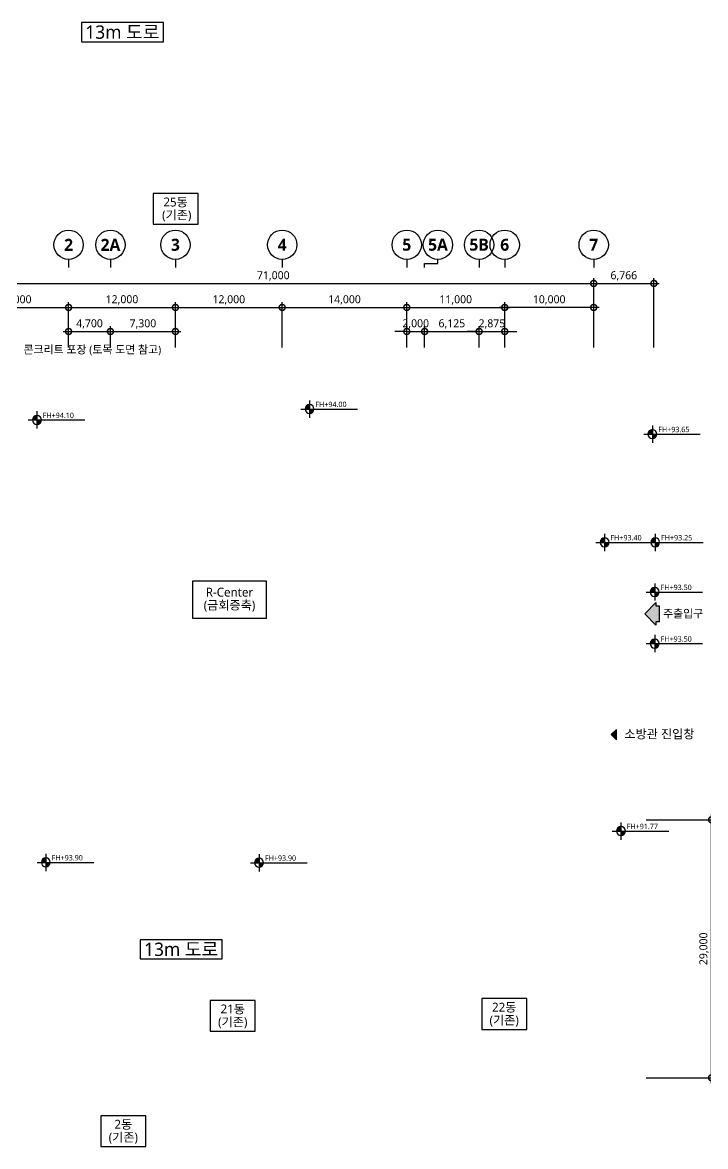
# Model space of a CAD drawing. Header units: millimetres. Extents: x 39805 to 241591, y 8812 to 167094.
# Drawn here: x 89934 to 166679, y 19210 to 145578 of the extents above; entities that cross this region are included whole.
import ezdxf
from ezdxf.enums import TextEntityAlignment as Align

# ---------------------------------------------------------------- set-up
doc = ezdxf.new("R2010")
doc.units = ezdxf.units.MM
doc.header["$LTSCALE"] = 300
doc.set_wipeout_variables(frame=1)
doc.header["$PDMODE"] = 3
doc.header["$PDSIZE"] = 300
doc.layers.get('DEFPOINTS').update_dxf_attribs({"color": 137})
for name, color, linetype in [('DIM', 7, 'Continuous'), ('G_TEXT', 3, 'Continuous'), ('SYM', 6, 'Continuous'), ('SYM-BUB', 3, 'Continuous'), ('SYM-LEVEL', 7, 'Continuous'), ('TEXT', 3, 'Continuous'), ('TEXT-NOTE', 6, 'Continuous')]:
    doc.layers.add(name, color=color, linetype=linetype)
doc.styles.add('$0$스타일1', font='malgun.ttf')
doc.styles.add('맑은고딕', font='malgun.ttf')
doc.styles.add('맑은고딕B', font='malgunbd.ttf')
doc.styles.add('스타일1', font='malgun.ttf')
doc.styles.add('스타일2', font='malgunbd.ttf')
doc.dimstyles.new('CJA', dxfattribs={"dimscale": 300, "dimtxt": 2.7, "dimasz": 1, "dimexe": 2, "dimexo": 3, "dimgap": 1, "dimtad": 1, "dimdec": 0, "dimzin": 1, "dimdsep": 46, "dimlunit": 6, "dimtxsty": '$0$스타일1', "dimblk": 'CJDOT', "dimcen": 0.09, "dimdle": 1, "dimclrd": 256, "dimclre": 256, "dimclrt": 3, "dimadec": 0, "dimazin": 0, "dimtfac": 1, "dimtdec": 0, "dimtix": 1, "dimtmove": 2, "dimatfit": 3, "dimldrblk": 'CJDOT', "dimfxl": 1, "dimtolj": 1, "dimtzin": 1, "dimarcsym": 0})

# ---------------------------------------------------------------- blocks, each defined once
blk = doc.blocks.new('_DotSmall')
at = {"color": 0, "linetype": 'ByBlock', "const_width": 0.5}
blk.add_lwpolyline([(-0.0625, 0, 1), (0.0625, 0, 1)], format="xyb", close=True, dxfattribs=at)
blk = doc.blocks.new('*D10')
at = {"layer": 'DEFPOINTS', "color": 0, "transparency": 16777216}
for p in [(154115, 116239), (83115, 108139), (154115, 108139)]:
    blk.add_point(p, dxfattribs=at)
at = {"layer": 'DIM', "color": 7, "lineweight": -2, "transparency": 16777216}
for p, q in [((83115, 109039), (83115, 116839)), ((154115, 109039), (154115, 116839)), ((82515, 116239), (154715, 116239))]:
    blk.add_line(p, q, dxfattribs=at)
at = {"layer": 'DIM', "color": 7, "lineweight": -2, "transparency": 16777216, "xscale": 1350, "yscale": 1350, "zscale": 1350, "rotation": 180}
blk.add_blockref('_DotSmall', (83115, 116239), dxfattribs=at)
at = {"layer": 'DIM', "color": 7, "lineweight": -2, "transparency": 16777216, "xscale": 1350, "yscale": 1350, "zscale": 1350}
blk.add_blockref('_DotSmall', (154115, 116239), dxfattribs=at)
at = {"layer": 'DIM', "color": 3, "transparency": 16777216, "insert": (118115, 117082), "char_height": 900, "attachment_point": 5, "style": '스타일1'}
blk.add_mtext('\\A1;71,000', dxfattribs=at)
blk = doc.blocks.new('CJDOT')
blk.add_line((-2, 0), (2, 0))
at = {"const_width": 0.5}
blk.add_lwpolyline([(-0.25, 0, 1), (0.25, 0, 1)], format="xyb", close=True, dxfattribs=at)
blk = doc.blocks.new('*D11')
at = {"layer": 'DEFPOINTS', "color": 0, "transparency": 16777216}
for p in [(95115, 113539), (83115, 108139), (95115, 108139)]:
    blk.add_point(p, dxfattribs=at)
at = {"layer": 'DIM', "color": 7, "lineweight": -2, "transparency": 16777216}
for p, q in [((83115, 109039), (83115, 114139)), ((95115, 109039), (95115, 114139)), ((82515, 113539), (95715, 113539))]:
    blk.add_line(p, q, dxfattribs=at)
at = {"layer": 'DIM', "color": 7, "lineweight": -2, "transparency": 16777216, "xscale": 1350, "yscale": 1350, "zscale": 1350, "rotation": 180}
blk.add_blockref('_DotSmall', (83115, 113539), dxfattribs=at)
at = {"layer": 'DIM', "color": 7, "lineweight": -2, "transparency": 16777216, "xscale": 1350, "yscale": 1350, "zscale": 1350}
blk.add_blockref('_DotSmall', (95115, 113539), dxfattribs=at)
at = {"layer": 'DIM', "color": 3, "transparency": 16777216, "insert": (89115, 114382), "char_height": 900, "attachment_point": 5, "style": '스타일1'}
blk.add_mtext('\\A1;12,000', dxfattribs=at)
blk = doc.blocks.new('*D12')
at = {"layer": 'DEFPOINTS', "color": 0, "transparency": 16777216}
for p in [(107115, 113539), (95115, 108139), (107115, 108139)]:
    blk.add_point(p, dxfattribs=at)
at = {"layer": 'DIM', "color": 7, "lineweight": -2, "transparency": 16777216}
for p, q in [((95115, 109039), (95115, 114139)), ((107115, 109039), (107115, 114139)), ((94515, 113539), (107715, 113539))]:
    blk.add_line(p, q, dxfattribs=at)
at = {"layer": 'DIM', "color": 7, "lineweight": -2, "transparency": 16777216, "xscale": 1350, "yscale": 1350, "zscale": 1350, "rotation": 180}
blk.add_blockref('_DotSmall', (95115, 113539), dxfattribs=at)
at = {"layer": 'DIM', "color": 7, "lineweight": -2, "transparency": 16777216, "xscale": 1350, "yscale": 1350, "zscale": 1350}
blk.add_blockref('_DotSmall', (107115, 113539), dxfattribs=at)
at = {"layer": 'DIM', "color": 3, "transparency": 16777216, "insert": (101115, 114382), "char_height": 900, "attachment_point": 5, "style": '스타일1'}
blk.add_mtext('\\A1;12,000', dxfattribs=at)
blk = doc.blocks.new('*D13')
at = {"layer": 'DEFPOINTS', "color": 0, "transparency": 16777216}
for p in [(119115, 113539), (107115, 108139), (119115, 108139)]:
    blk.add_point(p, dxfattribs=at)
at = {"layer": 'DIM', "color": 7, "lineweight": -2, "transparency": 16777216}
for p, q in [((107115, 109039), (107115, 114139)), ((119115, 109039), (119115, 114139)), ((106515, 113539), (119715, 113539))]:
    blk.add_line(p, q, dxfattribs=at)
at = {"layer": 'DIM', "color": 7, "lineweight": -2, "transparency": 16777216, "xscale": 1350, "yscale": 1350, "zscale": 1350, "rotation": 180}
blk.add_blockref('_DotSmall', (107115, 113539), dxfattribs=at)
at = {"layer": 'DIM', "color": 7, "lineweight": -2, "transparency": 16777216, "xscale": 1350, "yscale": 1350, "zscale": 1350}
blk.add_blockref('_DotSmall', (119115, 113539), dxfattribs=at)
at = {"layer": 'DIM', "color": 3, "transparency": 16777216, "insert": (113115, 114382), "char_height": 900, "attachment_point": 5, "style": '스타일1'}
blk.add_mtext('\\A1;12,000', dxfattribs=at)
blk = doc.blocks.new('*D14')
at = {"layer": 'DEFPOINTS', "color": 0, "transparency": 16777216}
for p in [(133115, 113539), (119115, 108139), (133115, 108139)]:
    blk.add_point(p, dxfattribs=at)
at = {"layer": 'DIM', "color": 7, "lineweight": -2, "transparency": 16777216}
for p, q in [((119115, 109039), (119115, 114139)), ((133115, 109039), (133115, 114139)), ((118515, 113539), (133715, 113539))]:
    blk.add_line(p, q, dxfattribs=at)
at = {"layer": 'DIM', "color": 7, "lineweight": -2, "transparency": 16777216, "xscale": 1350, "yscale": 1350, "zscale": 1350, "rotation": 180}
blk.add_blockref('_DotSmall', (119115, 113539), dxfattribs=at)
at = {"layer": 'DIM', "color": 7, "lineweight": -2, "transparency": 16777216, "xscale": 1350, "yscale": 1350, "zscale": 1350}
blk.add_blockref('_DotSmall', (133115, 113539), dxfattribs=at)
at = {"layer": 'DIM', "color": 3, "transparency": 16777216, "insert": (126115, 114382), "char_height": 900, "attachment_point": 5, "style": '스타일1'}
blk.add_mtext('\\A1;14,000', dxfattribs=at)
blk = doc.blocks.new('*D15')
at = {"layer": 'DEFPOINTS', "color": 0, "transparency": 16777216}
for p in [(144115, 110839), (141240, 108139), (144115, 108139)]:
    blk.add_point(p, dxfattribs=at)
at = {"layer": 'DIM', "color": 7, "lineweight": -2, "transparency": 16777216}
for p, q in [((141240, 109039), (141240, 111439)), ((144115, 109039), (144115, 111439)), ((141240, 110839), (139890, 110839)), ((141240, 110839), (144115, 110839)), ((144115, 110839), (145465, 110839))]:
    blk.add_line(p, q, dxfattribs=at)
at = {"layer": 'DIM', "color": 7, "lineweight": -2, "transparency": 16777216, "xscale": 1350, "yscale": 1350, "zscale": 1350}
blk.add_blockref('_DotSmall', (141240, 110839), dxfattribs=at)
at = {"layer": 'DIM', "color": 7, "lineweight": -2, "transparency": 16777216, "xscale": 1350, "yscale": 1350, "zscale": 1350, "rotation": 180}
blk.add_blockref('_DotSmall', (144115, 110839), dxfattribs=at)
at = {"layer": 'DIM', "color": 3, "transparency": 16777216, "insert": (142678, 111680), "char_height": 900, "attachment_point": 5, "style": '스타일1'}
blk.add_mtext('\\A1;2,875', dxfattribs=at)
blk = doc.blocks.new('*D16')
at = {"layer": 'DEFPOINTS', "color": 0, "transparency": 16777216}
for p in [(144115, 113539), (144115, 108139), (154115, 108139)]:
    blk.add_point(p, dxfattribs=at)
at = {"layer": 'DIM', "color": 7, "lineweight": -2, "transparency": 16777216}
for p, q in [((144115, 109039), (144115, 114139)), ((154115, 109039), (154115, 114139)), ((154715, 113539), (143515, 113539))]:
    blk.add_line(p, q, dxfattribs=at)
at = {"layer": 'DIM', "color": 7, "lineweight": -2, "transparency": 16777216, "xscale": 1350, "yscale": 1350, "zscale": 1350, "rotation": 180}
blk.add_blockref('_DotSmall', (144115, 113539), dxfattribs=at)
at = {"layer": 'DIM', "color": 7, "lineweight": -2, "transparency": 16777216, "xscale": 1350, "yscale": 1350, "zscale": 1350}
blk.add_blockref('_DotSmall', (154115, 113539), dxfattribs=at)
at = {"layer": 'DIM', "color": 3, "transparency": 16777216, "insert": (149115, 114382), "char_height": 900, "attachment_point": 5, "style": '스타일1'}
blk.add_mtext('\\A1;10,000', dxfattribs=at)
blk = doc.blocks.new('NEW_BUB')
at = {"layer": 'SYM-BUB', "color": 6}
blk.add_line((0, 3), (0, 0), dxfattribs=at)
blk.add_circle((0, 8.5), 5.5, dxfattribs=at)
at = {"layer": 'SYM-BUB', "color": 3, "style": '스타일2'}
blk.add_attdef('X', text='', height=4.5, dxfattribs=at).set_placement((0, 8.5), align=Align.MIDDLE)
blk = doc.blocks.new('*D25')
at = {"layer": 'DEFPOINTS', "color": 0, "transparency": 16777216}
for p in [(160881, 116239), (154115, 108139), (160881, 108133)]:
    blk.add_point(p, dxfattribs=at)
at = {"layer": 'DIM', "color": 7, "lineweight": -2, "transparency": 16777216}
for p, q in [((154115, 109039), (154115, 116839)), ((160881, 109033), (160881, 116839)), ((153515, 116239), (161481, 116239))]:
    blk.add_line(p, q, dxfattribs=at)
at = {"layer": 'DIM', "color": 7, "lineweight": -2, "transparency": 16777216, "xscale": 1350, "yscale": 1350, "zscale": 1350, "rotation": 180}
blk.add_blockref('_DotSmall', (154115, 116239), dxfattribs=at)
at = {"layer": 'DIM', "color": 7, "lineweight": -2, "transparency": 16777216, "xscale": 1350, "yscale": 1350, "zscale": 1350}
blk.add_blockref('_DotSmall', (160881, 116239), dxfattribs=at)
at = {"layer": 'DIM', "color": 3, "transparency": 16777216, "insert": (157498, 117080), "char_height": 900, "attachment_point": 5, "style": '스타일1'}
blk.add_mtext('\\A1;6,766', dxfattribs=at)
blk = doc.blocks.new('*D28')
at = {"layer": 'DEFPOINTS', "color": 0, "transparency": 16777216}
for p in [(159115, 55939), (167360, 55939), (159115, 26939)]:
    blk.add_point(p, dxfattribs=at)
at = {"layer": 'DIM', "color": 7, "lineweight": -2, "transparency": 16777216}
for p, q in [((160015, 55939), (167960, 55939)), ((167360, 26339), (167360, 56539)), ((160015, 26939), (167960, 26939))]:
    blk.add_line(p, q, dxfattribs=at)
at = {"layer": 'DIM', "color": 7, "lineweight": -2, "transparency": 16777216, "xscale": 1350, "yscale": 1350, "zscale": 1350}
for p, rotation in [((167360, 55939), 90), ((167360, 26939), 270)]:
    blk.add_blockref('_DotSmall', p, dxfattribs=dict(at, rotation=rotation))
at = {"layer": 'DIM', "color": 3, "transparency": 16777216, "insert": (166520, 41439), "char_height": 900, "attachment_point": 5, "rotation": 90, "style": '스타일1'}
blk.add_mtext('\\A1;29,000', dxfattribs=at)
blk = doc.blocks.new('LEVEL1')
at = {"layer": 'SYM-LEVEL'}
h = blk.add_hatch(color=6, dxfattribs=at)
edge = h.paths.add_edge_path()
edge.add_ellipse((4.87, 0), major_axis=(1.77, 1.77), ratio=1, start_angle=405, end_angle=495)
edge.add_line((2.37, 0), (4.87, 0))
edge.add_line((4.87, 0), (4.87, 2.5))
edge = h.paths.add_edge_path()
edge.add_ellipse((4.87, 0), major_axis=(1.77, 1.77), ratio=1, start_angle=225, end_angle=315)
edge.add_line((7.37, 0), (4.87, 0))
edge.add_line((4.87, 0), (4.87, -2.5))
at = {"layer": 'SYM-LEVEL', "color": 6}
for p, q in [((0, 0), (9.74, 0)), ((4.87, 4.87), (4.87, -4.87)), ((9.07, 0), (31.8, 0))]:
    blk.add_line(p, q, dxfattribs=at)
blk.add_ellipse((4.87, 0), major_axis=(1.77, 1.77), ratio=1, start_param=5.497787, end_param=11.780972, dxfattribs=at)
at = {"layer": 'SYM-LEVEL', "color": 3, "style": '스타일1'}
for tag, p in [('1층-바닥마감', (8.16, 1.11)), ('EL-+100', (8.16, -3.93))]:
    blk.add_attdef(tag, p, '', height=3, dxfattribs=at)
blk = doc.blocks.new('0010')
at = {"layer": 'SYM'}
blk.add_hatch(color=1, dxfattribs=at).paths.add_polyline_path([(-135807, 344538), (-136507, 343838), (-136307, 343838), (-136307, 343638), (-135307, 343638), (-135307, 343838), (-135107, 343838)])
at = {"layer": 'SYM', "color": 1}
blk.add_lwpolyline([(-136307, 343638), (-136307, 343838), (-136507, 343838), (-135807, 344538), (-135107, 343838), (-135307, 343838), (-135307, 343638)], close=True, dxfattribs=at)
blk = doc.blocks.new('A$C0052147f')
at = {"layer": 'SYM'}
h = blk.add_hatch(color=1, dxfattribs=at)
h.dxf.hatch_style = 1
h.paths.add_polyline_path([(-11443, 28200), (-10814, 27593), (-10814, 28765)])
at = {"layer": 'G_TEXT', "color": 10}
blk.add_lwpolyline([(-11443, 28200), (-10814, 27593), (-10814, 28765)], close=True, dxfattribs=at)
at = {"layer": 'SYM', "xscale": 1.800000000000002, "yscale": 1.800000000000002, "zscale": 1.800000000000002, "rotation": 90}
blk.add_blockref('0010', (612515, 286218), dxfattribs=at)
at = {"layer": 'G_TEXT', "style": '맑은고딕'}
blk.add_text('소방관 진입창', height=1000, dxfattribs=at).set_placement((-6006, 28257), align=Align.MIDDLE_CENTER)
at = {"layer": 'TEXT', "color": 3, "style": '스타일1'}
blk.add_text('주출입구', height=900, dxfattribs=at).set_placement((-5600, 41339))
blk = doc.blocks.new('*D33')
at = {"layer": 'DEFPOINTS', "color": 0, "transparency": 16777216}
for p in [(141240, 110839), (135115, 108139), (141240, 108139)]:
    blk.add_point(p, dxfattribs=at)
at = {"layer": 'DIM', "color": 7, "lineweight": -2, "transparency": 16777216}
for p, q in [((135115, 109039), (135115, 111439)), ((141240, 109039), (141240, 111439)), ((134515, 110839), (141840, 110839))]:
    blk.add_line(p, q, dxfattribs=at)
at = {"layer": 'DIM', "color": 7, "lineweight": -2, "transparency": 16777216, "xscale": 1350, "yscale": 1350, "zscale": 1350, "rotation": 180}
blk.add_blockref('_DotSmall', (135115, 110839), dxfattribs=at)
at = {"layer": 'DIM', "color": 7, "lineweight": -2, "transparency": 16777216, "xscale": 1350, "yscale": 1350, "zscale": 1350}
blk.add_blockref('_DotSmall', (141240, 110839), dxfattribs=at)
at = {"layer": 'DIM', "color": 3, "transparency": 16777216, "insert": (138178, 111682), "char_height": 900, "attachment_point": 5, "style": '스타일1'}
blk.add_mtext('\\A1;6,125', dxfattribs=at)
blk = doc.blocks.new('*D37')
at = {"layer": 'DEFPOINTS', "color": 0, "transparency": 16777216}
for p in [(135115, 110839), (133115, 108139), (135115, 108139)]:
    blk.add_point(p, dxfattribs=at)
at = {"layer": 'DIM', "color": 7, "lineweight": -2, "transparency": 16777216}
for p, q in [((133115, 109039), (133115, 111439)), ((135115, 109039), (135115, 111439)), ((133115, 110839), (131765, 110839)), ((133115, 110839), (135115, 110839)), ((135115, 110839), (136465, 110839))]:
    blk.add_line(p, q, dxfattribs=at)
at = {"layer": 'DIM', "color": 7, "lineweight": -2, "transparency": 16777216, "xscale": 1350, "yscale": 1350, "zscale": 1350}
blk.add_blockref('_DotSmall', (133115, 110839), dxfattribs=at)
at = {"layer": 'DIM', "color": 7, "lineweight": -2, "transparency": 16777216, "xscale": 1350, "yscale": 1350, "zscale": 1350, "rotation": 180}
blk.add_blockref('_DotSmall', (135115, 110839), dxfattribs=at)
at = {"layer": 'DIM', "color": 3, "transparency": 16777216, "insert": (134115, 111680), "char_height": 900, "attachment_point": 5, "style": '스타일1'}
blk.add_mtext('\\A1;2,000', dxfattribs=at)
blk = doc.blocks.new('*D38')
at = {"layer": 'DEFPOINTS', "color": 0, "transparency": 16777216}
for p in [(144115, 113539), (133115, 108139), (144115, 108139)]:
    blk.add_point(p, dxfattribs=at)
at = {"layer": 'DIM', "color": 7, "lineweight": -2, "transparency": 16777216}
for p, q in [((133115, 109039), (133115, 114139)), ((144115, 109039), (144115, 114139)), ((132515, 113539), (144715, 113539))]:
    blk.add_line(p, q, dxfattribs=at)
at = {"layer": 'DIM', "color": 7, "lineweight": -2, "transparency": 16777216, "xscale": 1350, "yscale": 1350, "zscale": 1350, "rotation": 180}
blk.add_blockref('_DotSmall', (133115, 113539), dxfattribs=at)
at = {"layer": 'DIM', "color": 7, "lineweight": -2, "transparency": 16777216, "xscale": 1350, "yscale": 1350, "zscale": 1350}
blk.add_blockref('_DotSmall', (144115, 113539), dxfattribs=at)
at = {"layer": 'DIM', "color": 3, "transparency": 16777216, "insert": (138615, 114382), "char_height": 900, "attachment_point": 5, "style": '스타일1'}
blk.add_mtext('\\A1;11,000', dxfattribs=at)
blk = doc.blocks.new('*D40')
at = {"layer": 'DEFPOINTS', "color": 0, "transparency": 16777216}
for p in [(107115, 110839), (99815, 108139), (107115, 108139)]:
    blk.add_point(p, dxfattribs=at)
at = {"layer": 'DIM', "color": 7, "lineweight": -2, "transparency": 16777216}
for p, q in [((99815, 109039), (99815, 111439)), ((107115, 109039), (107115, 111439)), ((99215, 110839), (107715, 110839))]:
    blk.add_line(p, q, dxfattribs=at)
at = {"layer": 'DIM', "color": 7, "lineweight": -2, "transparency": 16777216, "xscale": 1350, "yscale": 1350, "zscale": 1350, "rotation": 180}
blk.add_blockref('_DotSmall', (99815, 110839), dxfattribs=at)
at = {"layer": 'DIM', "color": 7, "lineweight": -2, "transparency": 16777216, "xscale": 1350, "yscale": 1350, "zscale": 1350}
blk.add_blockref('_DotSmall', (107115, 110839), dxfattribs=at)
at = {"layer": 'DIM', "color": 3, "transparency": 16777216, "insert": (103465, 111680), "char_height": 900, "attachment_point": 5, "style": '스타일1'}
blk.add_mtext('\\A1;7,300', dxfattribs=at)
blk = doc.blocks.new('*D39')
at = {"layer": 'DEFPOINTS', "color": 0, "transparency": 16777216}
for p in [(99815, 110839), (95115, 108139), (99815, 108139)]:
    blk.add_point(p, dxfattribs=at)
at = {"layer": 'DIM', "color": 7, "lineweight": -2, "transparency": 16777216}
for p, q in [((95115, 109039), (95115, 111439)), ((99815, 109039), (99815, 111439)), ((94515, 110839), (100415, 110839))]:
    blk.add_line(p, q, dxfattribs=at)
at = {"layer": 'DIM', "color": 7, "lineweight": -2, "transparency": 16777216, "xscale": 1350, "yscale": 1350, "zscale": 1350, "rotation": 180}
blk.add_blockref('_DotSmall', (95115, 110839), dxfattribs=at)
at = {"layer": 'DIM', "color": 7, "lineweight": -2, "transparency": 16777216, "xscale": 1350, "yscale": 1350, "zscale": 1350}
blk.add_blockref('_DotSmall', (99815, 110839), dxfattribs=at)
at = {"layer": 'DIM', "color": 3, "transparency": 16777216, "insert": (97465, 111680), "char_height": 900, "attachment_point": 5, "style": '스타일1'}
blk.add_mtext('\\A1;4,700', dxfattribs=at)

msp = doc.modelspace()

# ---------------------------------------------------------------- linework, layer by layer
at = {"layer": 'SYM-BUB', "color": 6}
msp.add_lwpolyline([(135115.5, 118039), (135115.5, 118489), (136615.5, 118489), (136615.5, 118939)], dxfattribs=at)
msp.add_circle((136615.5, 120589), 1650, dxfattribs=at)
at = {"layer": 'TEXT-NOTE'}
for points in [[(96555.5, 143418.1), (105764.7, 143418.1), (105764.7, 145578.1), (96555.5, 145578.1)], [(103161.8, 40303.4), (112371, 40303.4), (112371, 42463.4), (103161.8, 42463.4)]]:
    msp.add_lwpolyline(points, close=True, dxfattribs=at)

# ---------------------------------------------------------------- block references
msp.add_blockref('A$C0052147f', (167510, 37332.5))
at = {"layer": 'SYM-BUB', "xscale": 300.0000000002506, "yscale": 300.0000000002506, "zscale": 300.0000000002506}
for p, values in [((95115.5, 118039), {'X': '2'}), ((99815.5, 118039), {'X': '2A'}), ((107115.5, 118039), {'X': '3'}), ((119115.5, 118039), {'X': '4'}), ((133115.5, 118039), {'X': '5'}), ((144115.5, 118039), {'X': '6'}), ((154115.5, 118039), {'X': '7'})]:
    msp.add_blockref('NEW_BUB', p, dxfattribs=at).add_auto_attribs(values)
at = {"layer": 'SYM-BUB'}
ref = msp.add_blockref('NEW_BUB', (141240.5, 118039), dxfattribs=dict(at, xscale=300.0000000000001, yscale=300.0000000000001, zscale=300.0000000000001))
ref.add_attrib('X', '5B', dxfattribs={"color": 3, "height": 1350, "style": '맑은고딕B'}).set_placement((141240.5, 120589), align=Align.MIDDLE)
at = {"layer": 'SYM-LEVEL'}
ref = msp.add_blockref('LEVEL1', (121213.2, 102121), dxfattribs=dict(at, xscale=200.0000000000001, yscale=200.0000000000001, zscale=200.0000000000001))
ref.add_attrib('1층-바닥마감', 'FH+94.00', (122844.7, 102342.1), dxfattribs={"color": 3, "height": 600, "style": '스타일1'})
ref = msp.add_blockref('LEVEL1', (90579, 100890.7), dxfattribs=dict(at, xscale=200.0000000000001, yscale=200.0000000000001, zscale=200.0000000000001))
ref.add_attrib('1층-바닥마감', 'FH+94.10', (92210.5, 101111.7), dxfattribs={"color": 3, "height": 600, "style": '스타일1'})
ref = msp.add_blockref('LEVEL1', (159736, 99301.3), dxfattribs=dict(at, xscale=200.0000000000001, yscale=200.0000000000001, zscale=200.0000000000001))
ref.add_attrib('1층-바닥마감', 'FH+93.65', (161367.4, 99522.4), dxfattribs={"color": 3, "height": 600, "style": '스타일1'})
ref = msp.add_blockref('LEVEL1', (154366.8, 87132.1), dxfattribs=dict(at, xscale=200.0000000000001, yscale=200.0000000000001, zscale=200.0000000000001))
ref.add_attrib('1층-바닥마감', 'FH+93.40', (155998.3, 87353.2), dxfattribs={"color": 3, "height": 600, "style": '스타일1'})
ref = msp.add_blockref('LEVEL1', (160053.1, 87132.1), dxfattribs=dict(at, xscale=200.0000000000001, yscale=200.0000000000001, zscale=200.0000000000001))
ref.add_attrib('1층-바닥마감', 'FH+93.25', (161684.6, 87353.2), dxfattribs={"color": 3, "height": 600, "style": '스타일1'})
ref = msp.add_blockref('LEVEL1', (159999.1, 81550.6), dxfattribs=dict(at, xscale=200.0000000000001, yscale=200.0000000000001, zscale=200.0000000000001))
ref.add_attrib('1층-바닥마감', 'FH+93.50', (161630.6, 81771.7), dxfattribs={"color": 3, "height": 600, "style": '스타일1'})
ref = msp.add_blockref('LEVEL1', (159999.1, 75749.9), dxfattribs=dict(at, xscale=200.0000000000001, yscale=200.0000000000001, zscale=200.0000000000001))
ref.add_attrib('1층-바닥마감', 'FH+93.50', (161630.6, 75971), dxfattribs={"color": 3, "height": 600, "style": '스타일1'})
ref = msp.add_blockref('LEVEL1', (156199.3, 54672.5), dxfattribs=dict(at, xscale=200.0000000000001, yscale=200.0000000000001, zscale=200.0000000000001))
ref.add_attrib('1층-바닥마감', 'FH+91.77', (157830.7, 54893.6), dxfattribs={"color": 3, "height": 600, "style": '스타일1'})
ref = msp.add_blockref('LEVEL1', (91578, 51151.3), dxfattribs=dict(at, xscale=200.0000000000001, yscale=200.0000000000001, zscale=200.0000000000001))
ref.add_attrib('1층-바닥마감', 'FH+93.90', (93209.4, 51372.4), dxfattribs={"color": 3, "height": 600, "style": '스타일1'})
ref = msp.add_blockref('LEVEL1', (115542.9, 51112.9), dxfattribs=dict(at, xscale=200.0000000000001, yscale=200.0000000000001, zscale=200.0000000000001))
ref.add_attrib('1층-바닥마감', 'FH+93.90', (117174.4, 51334), dxfattribs={"color": 3, "height": 600, "style": '스타일1'})

# ---------------------------------------------------------------- texts
at = {"layer": 'SYM-BUB', "color": 3, "style": '맑은고딕B'}
msp.add_attdef('5A', text='X', height=1350, dxfattribs=at).set_placement((136615.5, 120589), align=Align.MIDDLE)
at = {"layer": 'TEXT', "style": '스타일1'}
for p in [(101160.1, 144498.1), (107766.4, 41383.4)]:
    msp.add_text('13m 도로', height=1500, dxfattribs=at).set_placement(p, align=Align.MIDDLE_CENTER)
at = {"layer": 'TEXT', "color": 3, "style": '스타일1'}
msp.add_text('콘크리트 포장 (토목 도면 참고)', height=900, dxfattribs=at).set_placement((90046, 108357))

# ---------------------------------------------------------------- dimensions: what is measured, and where the dimension line sits
at = {"layer": 'DIM'}
dim = msp.add_linear_dim(base=(154115.5, 116239), p1=(83115.5, 108139), p2=(154115.5, 108139), angle=180, dimstyle='CJA', override={"dimscale": 300, "dimtxt": 3, "dimasz": 4.5, "dimlunit": 6, "dimtxsty": '스타일1', "dimblk1": 'DotSmall', "dimblk2": 'DotSmall', "dimsah": 1, "dimdle": 2, "dimclrd": 7, "dimclre": 7}, dxfattribs=at)
dim.commit()
dim.dimension.update_dxf_attribs({"geometry": '*D10', "text_midpoint": (118115.5, 117082), "dimtype": 160})
for base, p1, p2, angle, override, picture, middle in [((160881.0389, 116239.024), (154115.4591, 108139.024), (160881.0389, 108133.4344), 180, {"dimscale": 300, "dimtxt": 3, "dimasz": 4.5, "dimlunit": 6, "dimtxsty": '스타일1', "dimblk1": 'DotSmall', "dimblk2": 'DotSmall', "dimsah": 1, "dimdle": 2, "dimclrd": 7, "dimclre": 7}, '*D25', (157498.249, 117079.5132)), ((95115.5, 113539), (83115.5, 108139), (95115.5, 108139), 180, {"dimscale": 300, "dimtxt": 3, "dimasz": 4.5, "dimlunit": 6, "dimtxsty": '스타일1', "dimblk1": 'DotSmall', "dimblk2": 'DotSmall', "dimsah": 1, "dimdle": 2, "dimclrd": 7, "dimclre": 7}, '*D11', (89115.5, 114382)), ((107115.5, 113539), (95115.5, 108139), (107115.5, 108139), 180, {"dimscale": 300, "dimtxt": 3, "dimasz": 4.5, "dimlunit": 6, "dimtxsty": '스타일1', "dimblk1": 'DotSmall', "dimblk2": 'DotSmall', "dimsah": 1, "dimdle": 2, "dimclrd": 7, "dimclre": 7}, '*D12', (101115.5, 114382)), ((119115.5, 113539), (107115.5, 108139), (119115.5, 108139), 180, {"dimscale": 300, "dimtxt": 3, "dimasz": 4.5, "dimlunit": 6, "dimtxsty": '스타일1', "dimblk1": 'DotSmall', "dimblk2": 'DotSmall', "dimsah": 1, "dimdle": 2, "dimclrd": 7, "dimclre": 7}, '*D13', (113115.5, 114382)), ((133115.5, 113539), (119115.5, 108139), (133115.5, 108139), 180, {"dimscale": 300, "dimtxt": 3, "dimasz": 4.5, "dimlunit": 6, "dimtxsty": '스타일1', "dimblk1": 'DotSmall', "dimblk2": 'DotSmall', "dimsah": 1, "dimdle": 2, "dimclrd": 7, "dimclre": 7}, '*D14', (126115.5, 114382)), ((144115.5, 113539), (133115.5, 108139), (144115.5, 108139), 180, {"dimscale": 300, "dimtxt": 3, "dimasz": 4.5, "dimlunit": 6, "dimtxsty": '스타일1', "dimblk1": 'DotSmall', "dimblk2": 'DotSmall', "dimsah": 1, "dimdle": 2, "dimclrd": 7, "dimclre": 7}, '*D38', (138615.5, 114382)), ((99815.5, 110839), (95115.5, 108139), (99815.5, 108139), 180, {"dimscale": 300, "dimtxt": 3, "dimasz": 4.5, "dimlunit": 6, "dimtxsty": '스타일1', "dimblk1": 'DotSmall', "dimblk2": 'DotSmall', "dimsah": 1, "dimdle": 2, "dimclrd": 7, "dimclre": 7}, '*D39', (97465.5, 111679.5)), ((107115.5, 110839), (99815.5, 108139), (107115.5, 108139), 180, {"dimscale": 300, "dimtxt": 3, "dimasz": 4.5, "dimlunit": 6, "dimtxsty": '스타일1', "dimblk1": 'DotSmall', "dimblk2": 'DotSmall', "dimsah": 1, "dimdle": 2, "dimclrd": 7, "dimclre": 7}, '*D40', (103465.5, 111679.5)), ((135115.5, 110839), (133115.5, 108139), (135115.5, 108139), 180, {"dimscale": 300, "dimtxt": 3, "dimasz": 4.5, "dimlunit": 6, "dimtxsty": '스타일1', "dimblk1": 'DotSmall', "dimblk2": 'DotSmall', "dimsah": 1, "dimdle": 2, "dimclrd": 7, "dimclre": 7}, '*D37', (134115.5, 111679.5)), ((141240.5, 110839), (135115.5, 108139), (141240.5, 108139), 180, {"dimscale": 300, "dimtxt": 3, "dimasz": 4.5, "dimlunit": 6, "dimtxsty": '스타일1', "dimblk1": 'DotSmall', "dimblk2": 'DotSmall', "dimsah": 1, "dimdle": 2, "dimclrd": 7, "dimclre": 7}, '*D33', (138178, 111682)), ((144115.5, 110839), (141240.5, 108139), (144115.5, 108139), 180, {"dimscale": 300, "dimtxt": 3, "dimasz": 4.5, "dimlunit": 6, "dimtxsty": '스타일1', "dimblk1": 'DotSmall', "dimblk2": 'DotSmall', "dimsah": 1, "dimdle": 2, "dimclrd": 7, "dimclre": 7}, '*D15', (142678, 111679.5)), ((167360.3, 55939), (159115.5, 26939), (159115.5, 55939), 90, {"dimtxt": 3, "dimasz": 4.5, "dimtxsty": '스타일1', "dimblk1": 'DotSmall', "dimblk2": 'DotSmall', "dimsah": 1, "dimdle": 2, "dimclrd": 7, "dimclre": 7}, '*D28', (166519.9, 41439))]:
    dim = msp.add_linear_dim(base=base, p1=p1, p2=p2, angle=angle, dimstyle='CJA', override=override, dxfattribs=at)
    dim.commit()
    dim.dimension.update_dxf_attribs({"geometry": picture, "text_midpoint": middle})
dim = msp.add_linear_dim(base=(144115.5, 113539), p1=(154115.5, 108139), p2=(144115.5, 108139), dimstyle='CJA', override={"dimscale": 300, "dimtxt": 3, "dimasz": 4.5, "dimlunit": 6, "dimtxsty": '스타일1', "dimblk1": 'DotSmall', "dimblk2": 'DotSmall', "dimsah": 1, "dimdle": 2, "dimclrd": 7, "dimclre": 7}, dxfattribs=at)
dim.commit()
dim.dimension.update_dxf_attribs({"geometry": '*D16', "text_midpoint": (149115.5, 114382)})

# ---------------------------------------------------------------- wipeouts: each hides what was drawn before it
for points in [[(109069.6, 82806.4), (117319.1, 82806.4), (117319.1, 78589.2), (109069.6, 78589.2)], [(141529.8, 35844.2), (141529.8, 32377.2), (146589.3, 32377.2), (146589.3, 35844.2)], [(98733.1, 22676.5), (98733.1, 19209.5), (103792.5, 19209.5), (103792.5, 22676.5)]]:
    msp.add_wipeout(points)
for points in [[(104605.5, 126364.3), (104605.5, 122897.4), (109665, 122897.4), (109665, 126364.3)], [(111029.1, 35644.2), (111029.1, 32177.3), (116088.6, 32177.3), (116088.6, 35644.2)]]:
    msp.add_wipeout(points).dxf.layer = 'TEXT-NOTE'

# ---------------------------------------------------------------- next in the draw order: linework, layer by layer
at = {"layer": 'TEXT-NOTE'}
for points in [[(109665, 126364.3), (104605.5, 126364.3), (104605.5, 122897.4), (109665, 122897.4)], [(116088.6, 35644.2), (111029.1, 35644.2), (111029.1, 32177.3), (116088.6, 32177.3)], [(146589.3, 35844.2), (141529.8, 35844.2), (141529.8, 32377.2), (146589.3, 32377.2)], [(103792.5, 22676.5), (98733.1, 22676.5), (98733.1, 19209.5), (103792.5, 19209.5)]]:
    msp.add_lwpolyline(points, close=True, dxfattribs=at)

# ---------------------------------------------------------------- next in the draw order: texts
at = {"layer": 'TEXT', "style": '스타일1'}
for s, p in [('25동', (107135.2, 125393.7)), ('(기존)', (107265.2, 123937.3)), ('22동', (144059.5, 34873.5)), ('21동', (113558.9, 34673.6)), ('(기존)', (113558.9, 33217.2)), ('(기존)', (144059.5, 33417.2)), ('2동', (101262.8, 21705.9)), ('(기존)', (101262.8, 20249.5))]:
    msp.add_text(s, height=1000, dxfattribs=at).set_placement(p, align=Align.MIDDLE_CENTER)

# ---------------------------------------------------------------- next in the draw order: wipeouts: each hides what was drawn before it
msp.add_wipeout([(109069.6, 82806.4), (109069.6, 78589.2), (117319.1, 78589.2), (117319.1, 82806.4)])

# ---------------------------------------------------------------- next in the draw order: linework, layer by layer
at = {"layer": 'TEXT-NOTE'}
msp.add_lwpolyline([(109069.6, 82806.4), (117319.1, 82806.4), (117319.1, 78589.2), (109069.6, 78589.2)], close=True, dxfattribs=at)

# ---------------------------------------------------------------- next in the draw order: texts
at = {"layer": 'TEXT', "style": '스타일1'}
for s, p in [('R-Center', (113194.4, 81531.3)), ('(금회증축)', (113194.4, 80074.9))]:
    msp.add_text(s, height=1000, dxfattribs=at).set_placement(p, align=Align.MIDDLE_CENTER)

doc.saveas('drawing.dxf')
